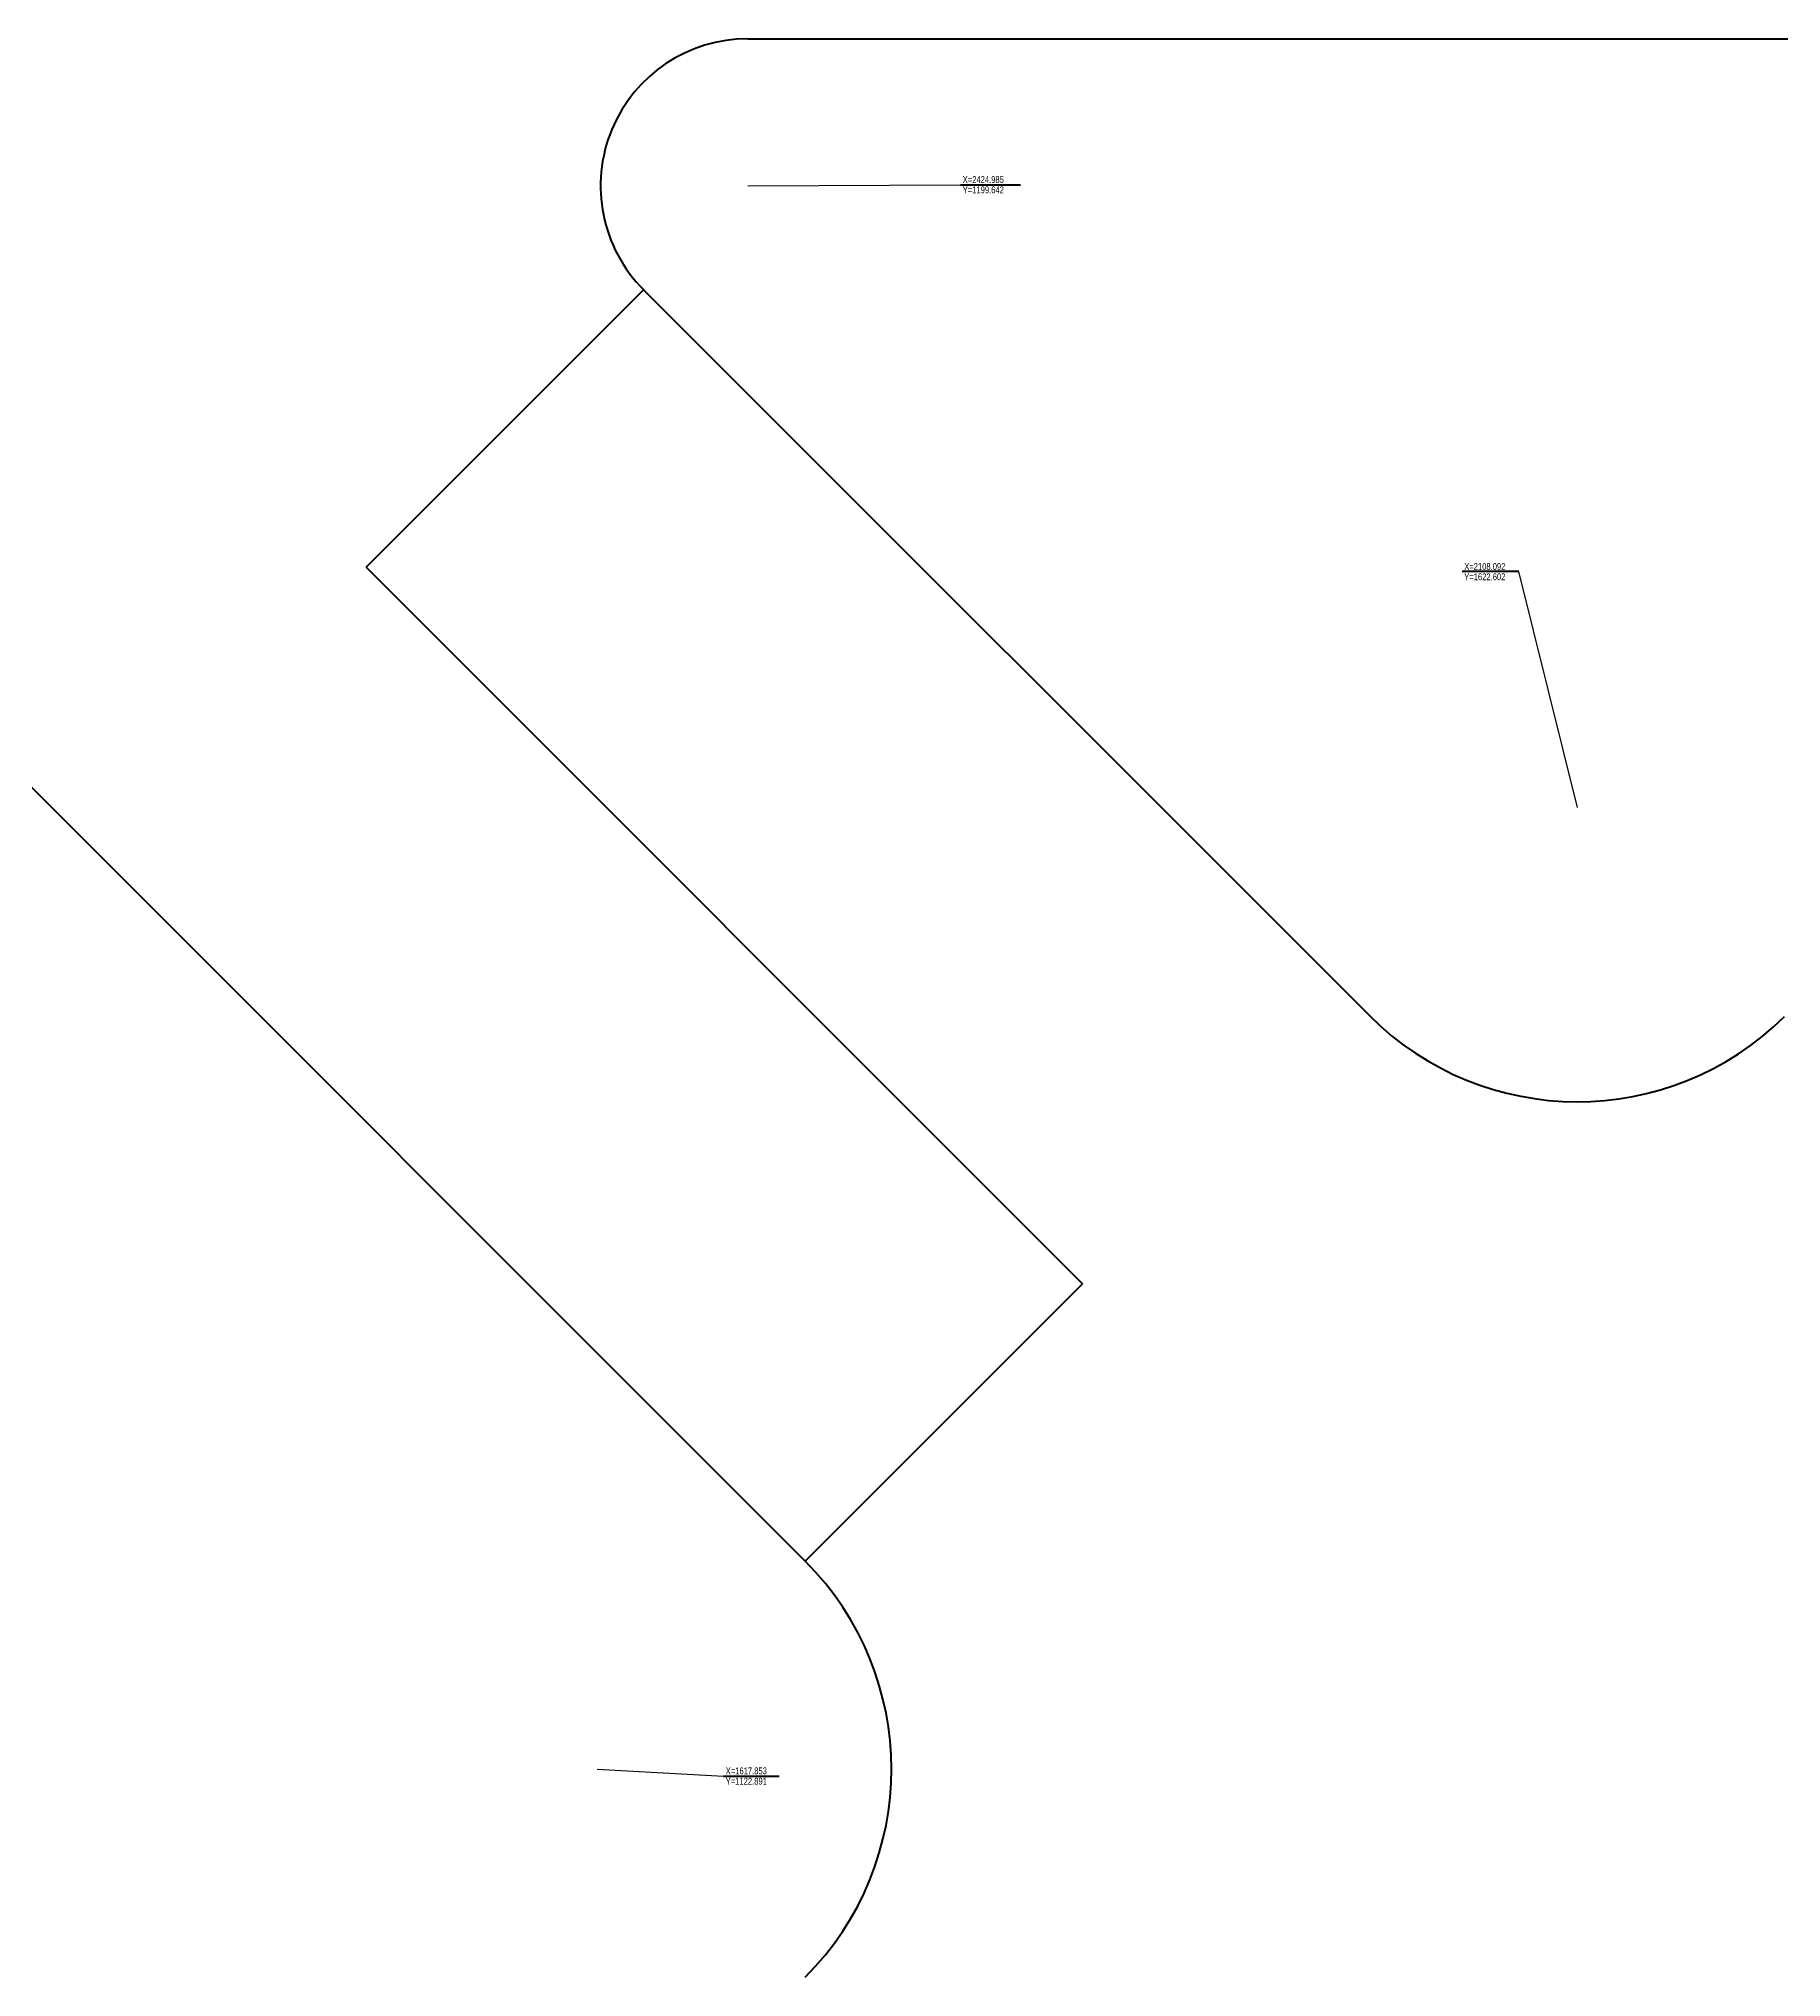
# Model space of a CAD drawing. Header units: millimetres. Extents: x -2780 to 588, y -1586 to 1705.
# Drawn here: x -1826 to -938, y -24 to 964 of the extents above; entities that cross this region are included whole.
import ezdxf
from ezdxf.enums import TextEntityAlignment as Align

# ---------------------------------------------------------------- set-up
doc = ezdxf.new("R2010")
doc.units = ezdxf.units.MM
doc.header["$LTSCALE"] = 3
doc.linetypes.add('DASHED', pattern=[19.05, 12.7, -6.35])
doc.layers.add('Coord_bz', color=3, linetype='Continuous')
doc.layers.add('粗实线', color=7, linetype='Continuous', lineweight=50)
doc.layers.add('虚线', color=2, linetype='DASHED', lineweight=25)
doc.styles.add('Dim_ZB', font='txt', dxfattribs={"width": 0.8})
doc.styles.add('国标汉字3.5', font='gbeitc.shx', dxfattribs={"height": 3.5, "bigfont": 'gbcbig.shx'})
doc.dimstyles.new('国标尺寸', dxfattribs={"dimtxt": 3.5, "dimasz": 4, "dimexe": 2, "dimexo": 0, "dimgap": 1, "dimtad": 1, "dimtoh": 1, "dimdec": 0, "dimdsep": 46, "dimtxsty": '国标汉字3.5', "dimcen": 3.5, "dimaunit": 1, "dimadec": 0, "dimazin": 1, "dimtfac": 1, "dimtdec": 0, "dimtmove": 0, "dimatfit": 3, "dimfxl": 1, "dimarcsym": 2})

# ---------------------------------------------------------------- blocks, each defined once
blk = doc.blocks.new('*U35')
at = {"color": 255, "linetype": 'ByBlock', "lineweight": 211}
blk.add_line((0, 0), (28.31, 0), dxfattribs=at)
at = {"color": 255, "linetype": 'ByBlock', "lineweight": 211, "style": 'Dim_ZB', "width": 0.8}
blk.add_text(' X=1617.853 ', height=3.5, dxfattribs=at).set_placement((0, 0.88))
blk.add_text(' Y=1122.891 ', height=3.5, dxfattribs=at).set_placement((0, -0.88), align=Align.TOP_LEFT)
blk = doc.blocks.new('*U63')
at = {"color": 255, "linetype": 'ByBlock', "lineweight": 211}
blk.add_line((0, 0), (-28.87, 0), dxfattribs=at)
at = {"color": 255, "linetype": 'ByBlock', "lineweight": 211, "style": 'Dim_ZB', "width": 0.8}
blk.add_text(' X=2108.092 ', height=3.5, dxfattribs=at).set_placement((-28.87, 0.88))
blk.add_text(' Y=1622.602 ', height=3.5, dxfattribs=at).set_placement((-28.87, -0.87), align=Align.TOP_LEFT)
blk = doc.blocks.new('*U65')
at = {"color": 255, "linetype": 'ByBlock', "lineweight": 211}
blk.add_line((0, 0), (30.53, 0), dxfattribs=at)
at = {"color": 255, "linetype": 'ByBlock', "lineweight": 211, "style": 'Dim_ZB', "width": 0.8}
blk.add_text(' X=2424.985 ', height=3.5, dxfattribs=at).set_placement((0, 0.88))
blk.add_text(' Y=1199.642 ', height=3.5, dxfattribs=at).set_placement((0, -0.88), align=Align.TOP_LEFT)

msp = doc.modelspace()

# ---------------------------------------------------------------- linework, layer by layer
at = {"layer": '粗实线', "color": 255, "lineweight": 211}
for p, q in [((-1517.92, 835.81), (-1147.99, 465.88)), ((-1967.7, 719.91), (-1435.57, 187.78)), ((-1659.34, 694.39), (-1294.15, 329.2)), ((-1188.08, 505.97), (-1152.73, 470.62))]:
    msp.add_line(p, q, dxfattribs=at)
for centre, start, end in [((-1041.92, 571.95), 225, 314.74888), ((-1541.63, 81.71), 315, 45)]:
    msp.add_arc(centre, 150, start, end, dxfattribs=at)
at = {"layer": '虚线', "color": 255, "linetype": 'ByBlock', "lineweight": 211}
for p, q in [((-1464.88, 963.84), (-961.88, 963.84)), ((-961.88, 963.84), (-797.9, 963.84)), ((-1659.34, 694.39), (-1517.92, 835.81)), ((-1435.57, 187.78), (-1294.15, 329.2))]:
    msp.add_line(p, q, dxfattribs=at)
msp.add_arc((-1464.88, 888.84), 75, 90, 225, dxfattribs=at)

# ---------------------------------------------------------------- block references
at = {"layer": 'Coord_bz', "color": 255, "linetype": 'ByBlock', "lineweight": 211}
for name, p in [('*U65', (-1356.34, 889.46)), ('*U63', (-1071.81, 692.18)), ('*U35', (-1477.15, 78.22))]:
    msp.add_blockref(name, p, dxfattribs=at)

# ---------------------------------------------------------------- leaders
for points in [[(-1464.88, 888.84), (-1356.34, 889.46)], [(-1041.92, 571.95), (-1071.81, 692.18)], [(-1541.63, 81.71), (-1477.15, 78.22)]]:
    msp.add_leader(points, dimstyle='国标尺寸', override={"dimzin": 0, "dimldrblk": 'None'}, dxfattribs=at)

doc.saveas('drawing.dxf')
